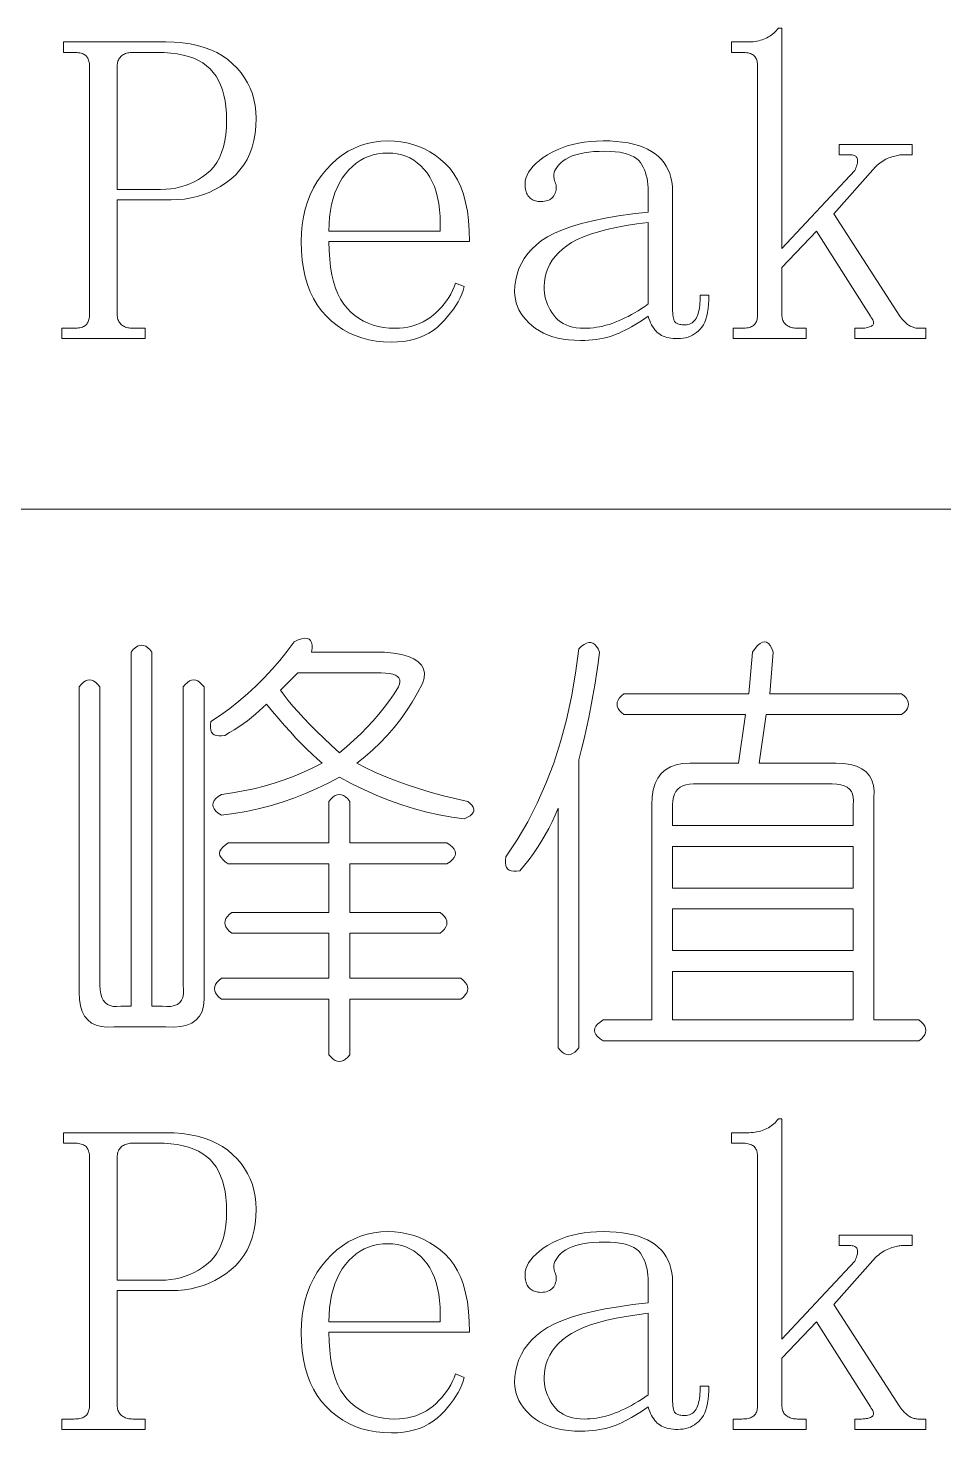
# Model space of a CAD drawing. Extents: x 1 to 297, y 1 to 210.
# Drawn here: x 88.28 to 92.81, y 35.78 to 42.72 of the extents above; entities that cross this region are included whole.
import ezdxf

# ---------------------------------------------------------------- set-up
doc = ezdxf.new("R2010")
doc.units = 0

msp = doc.modelspace()

# ---------------------------------------------------------------- linework, layer by layer
at = {"color": 7, "lineweight": 13}
msp.add_line((1.3055, 40.342), (219.3213, 40.342), dxfattribs=at)
for points in [[(92.2643, 41.802), (92.59, 41.2963), (92.5951, 41.2896), (92.6001, 41.2834), (92.605, 41.2776), (92.6099, 41.2723), (92.6146, 41.2674), (92.6193, 41.2629), (92.6239, 41.2588), (92.6284, 41.2551), (92.6328, 41.2519), (92.6371, 41.2491), (92.6415, 41.2467), (92.6459, 41.2445), (92.6504, 41.2426), (92.655, 41.2409), (92.6596, 41.2395), (92.6644, 41.2383), (92.6692, 41.2374), (92.6742, 41.2368), (92.6792, 41.2364), (92.6843, 41.2363), (92.7186, 41.2363), (92.7186, 41.1849), (92.3671, 41.1849), (92.3671, 41.2363), (92.3929, 41.2363), (92.4012, 41.2364), (92.409, 41.2368), (92.4163, 41.2374), (92.423, 41.2383), (92.4293, 41.2395), (92.435, 41.2409), (92.4403, 41.2426), (92.445, 41.2445), (92.4492, 41.2467), (92.4529, 41.2491), (92.4559, 41.2519), (92.458, 41.2551), (92.4593, 41.2588), (92.4597, 41.2629), (92.4593, 41.2674), (92.458, 41.2723), (92.4559, 41.2776), (92.4529, 41.2834), (92.449, 41.2896), (92.4443, 41.2963), (92.1786, 41.7163), (92.0071, 41.5363), (92.0071, 41.3049), (92.0074, 41.2982), (92.008, 41.2918), (92.0091, 41.2858), (92.0106, 41.2802), (92.0125, 41.2749), (92.0149, 41.2699), (92.0176, 41.2653), (92.0209, 41.261), (92.0245, 41.257), (92.0286, 41.2534), (92.033, 41.2502), (92.0377, 41.2473), (92.0426, 41.2447), (92.0478, 41.2425), (92.0532, 41.2406), (92.0589, 41.239), (92.0649, 41.2378), (92.0711, 41.237), (92.0776, 41.2365), (92.0843, 41.2363), (92.1271, 41.2363), (92.1271, 41.1849), (91.7671, 41.1849), (91.7671, 41.2363), (91.81, 41.2363), (91.8183, 41.2365), (91.8261, 41.237), (91.8334, 41.2378), (91.8402, 41.239), (91.8464, 41.2406), (91.8522, 41.2425), (91.8574, 41.2447), (91.8621, 41.2473), (91.8663, 41.2502), (91.87, 41.2534), (91.8733, 41.257), (91.8762, 41.261), (91.8787, 41.2653), (91.881, 41.2699), (91.8829, 41.2749), (91.8844, 41.2802), (91.8856, 41.2858), (91.8865, 41.2918), (91.887, 41.2982), (91.8871, 41.3049), (91.8871, 42.5306), (91.887, 42.5373), (91.8865, 42.5436), (91.8856, 42.5496), (91.8844, 42.5553), (91.8829, 42.5606), (91.881, 42.5655), (91.8787, 42.5702), (91.8762, 42.5745), (91.8733, 42.5784), (91.87, 42.582), (91.8663, 42.5853), (91.8621, 42.5882), (91.8574, 42.5907), (91.8522, 42.593), (91.8464, 42.5949), (91.8402, 42.5964), (91.8334, 42.5976), (91.8261, 42.5985), (91.8183, 42.599), (91.81, 42.5991), (91.7586, 42.5991), (91.7586, 42.6506), (91.8357, 42.6506), (91.8459, 42.6507), (91.8558, 42.6513), (91.8654, 42.6521), (91.8748, 42.6533), (91.8839, 42.6549), (91.8928, 42.6567), (91.9014, 42.659), (91.9098, 42.6615), (91.9179, 42.6645), (91.9257, 42.6677), (91.9333, 42.6713), (91.9406, 42.6753), (91.9477, 42.6795), (91.9545, 42.6842), (91.9611, 42.6891), (91.9674, 42.6945), (91.9734, 42.7001), (91.9792, 42.7061), (91.9847, 42.7125), (91.99, 42.7191), (92.0071, 42.7191), (92.0071, 41.6306), (92.3671, 42.0163), (92.3704, 42.023), (92.3731, 42.0295), (92.3755, 42.0357), (92.3774, 42.0417), (92.3789, 42.0474), (92.38, 42.0528), (92.3806, 42.058), (92.3809, 42.0629), (92.3806, 42.0676), (92.38, 42.072), (92.3788, 42.0761), (92.3771, 42.0797), (92.3747, 42.0829), (92.3718, 42.0857), (92.3682, 42.0881), (92.3641, 42.09), (92.3593, 42.0915), (92.3539, 42.0926), (92.348, 42.0932), (92.3414, 42.0934), (92.29, 42.0934), (92.29, 42.1449), (92.65, 42.1449), (92.65, 42.0934), (92.6071, 42.0934), (92.6019, 42.0933), (92.5963, 42.0929), (92.5906, 42.0923), (92.5845, 42.0914), (92.5782, 42.0902), (92.5717, 42.0888), (92.5648, 42.0871), (92.5578, 42.0852), (92.5504, 42.083), (92.5429, 42.0806), (92.5352, 42.0778), (92.5276, 42.0746), (92.5201, 42.0709), (92.5127, 42.0669), (92.5054, 42.0624), (92.4981, 42.0574), (92.491, 42.0521), (92.4839, 42.0463), (92.4769, 42.0401), (92.47, 42.0334)], [(88.7243, 41.8706), (88.7243, 41.3049), (88.7245, 41.2982), (88.7251, 41.2918), (88.7262, 41.2858), (88.7277, 41.2802), (88.7296, 41.2749), (88.732, 41.2699), (88.7348, 41.2653), (88.738, 41.261), (88.7416, 41.257), (88.7457, 41.2534), (88.7501, 41.2502), (88.7548, 41.2473), (88.7597, 41.2447), (88.7649, 41.2425), (88.7704, 41.2406), (88.7761, 41.239), (88.782, 41.2378), (88.7882, 41.237), (88.7947, 41.2365), (88.8014, 41.2363), (88.8614, 41.2363), (88.8614, 41.1849), (88.45, 41.1849), (88.45, 41.2363), (88.51, 41.2363), (88.5183, 41.2365), (88.5261, 41.237), (88.5334, 41.2378), (88.5402, 41.239), (88.5464, 41.2406), (88.5522, 41.2425), (88.5574, 41.2447), (88.5621, 41.2473), (88.5663, 41.2502), (88.57, 41.2534), (88.5732, 41.257), (88.5762, 41.261), (88.5787, 41.2653), (88.581, 41.2699), (88.5829, 41.2749), (88.5844, 41.2802), (88.5856, 41.2858), (88.5865, 41.2918), (88.587, 41.2982), (88.5871, 41.3049), (88.5871, 42.5306), (88.587, 42.5373), (88.5865, 42.5436), (88.5856, 42.5496), (88.5844, 42.5553), (88.5829, 42.5606), (88.581, 42.5655), (88.5787, 42.5702), (88.5762, 42.5745), (88.5732, 42.5784), (88.57, 42.582), (88.5663, 42.5853), (88.5621, 42.5882), (88.5574, 42.5907), (88.5522, 42.593), (88.5464, 42.5949), (88.5402, 42.5964), (88.5334, 42.5976), (88.5261, 42.5985), (88.5183, 42.599), (88.51, 42.5991), (88.4586, 42.5991), (88.4586, 42.6506), (88.9643, 42.6506), (89.0061, 42.6495), (89.0461, 42.6463), (89.084, 42.6409), (89.1199, 42.6334), (89.1539, 42.6238), (89.1859, 42.612), (89.216, 42.5981), (89.244, 42.582), (89.2701, 42.5638), (89.2943, 42.5434), (89.3163, 42.5214), (89.3359, 42.4983), (89.3533, 42.4741), (89.3683, 42.4488), (89.3811, 42.4224), (89.3915, 42.3948), (89.3996, 42.3661), (89.4054, 42.3363), (89.4088, 42.3054), (89.41, 42.2734), (89.4088, 42.2349), (89.405, 42.1983), (89.3988, 42.1636), (89.3901, 42.1308), (89.3789, 42.0999), (89.3652, 42.0708), (89.3491, 42.0436), (89.3305, 42.0183), (89.3093, 41.9949), (89.2857, 41.9734), (89.2604, 41.9539), (89.2341, 41.9364), (89.2069, 41.921), (89.1787, 41.9076), (89.1496, 41.8963), (89.1196, 41.887), (89.0886, 41.8798), (89.0567, 41.8747), (89.0238, 41.8716), (88.99, 41.8706)], [(88.9386, 41.922), (88.964, 41.9228), (88.9888, 41.9251), (89.013, 41.9289), (89.0366, 41.9343), (89.0596, 41.9413), (89.0821, 41.9498), (89.1039, 41.9598), (89.1251, 41.9714), (89.1457, 41.9845), (89.1657, 41.9991), (89.1844, 42.0157), (89.2012, 42.0345), (89.216, 42.0555), (89.2288, 42.0787), (89.2396, 42.1041), (89.2485, 42.1318), (89.2554, 42.1617), (89.2603, 42.1939), (89.2633, 42.2283), (89.2643, 42.2649), (89.2635, 42.2982), (89.261, 42.3298), (89.257, 42.3596), (89.2513, 42.3876), (89.2439, 42.4138), (89.235, 42.4382), (89.2244, 42.4608), (89.2122, 42.4815), (89.1983, 42.5005), (89.1829, 42.5177), (89.1656, 42.5332), (89.1463, 42.547), (89.1251, 42.5592), (89.1019, 42.5698), (89.0768, 42.5788), (89.0497, 42.5861), (89.0206, 42.5918), (88.9895, 42.5959), (88.9564, 42.5983), (88.9214, 42.5991), (88.8014, 42.5991), (88.7947, 42.599), (88.7882, 42.5985), (88.782, 42.5976), (88.7761, 42.5964), (88.7704, 42.5949), (88.7649, 42.593), (88.7597, 42.5907), (88.7548, 42.5882), (88.7501, 42.5853), (88.7457, 42.582), (88.7416, 42.5784), (88.738, 42.5745), (88.7348, 42.5702), (88.732, 42.5655), (88.7296, 42.5606), (88.7277, 42.5553), (88.7262, 42.5496), (88.7251, 42.5436), (88.7245, 42.5373), (88.7243, 42.5306), (88.7243, 41.922)], [(89.77, 41.6649), (89.7709, 41.6199), (89.7736, 41.5776), (89.7781, 41.538), (89.7844, 41.501), (89.7925, 41.4666), (89.8024, 41.435), (89.8141, 41.406), (89.8276, 41.3796), (89.8429, 41.3559), (89.86, 41.3349), (89.8786, 41.3161), (89.8982, 41.2994), (89.919, 41.2846), (89.9409, 41.2718), (89.9639, 41.2609), (89.9881, 41.2521), (90.0133, 41.2452), (90.0396, 41.2402), (90.0671, 41.2373), (90.0957, 41.2363), (90.1177, 41.2369), (90.1389, 41.2389), (90.1595, 41.2421), (90.1794, 41.2466), (90.1986, 41.2524), (90.2171, 41.2594), (90.2349, 41.2678), (90.2521, 41.2774), (90.2685, 41.2884), (90.2843, 41.3006), (90.2993, 41.3137), (90.3134, 41.3275), (90.3267, 41.3418), (90.3391, 41.3568), (90.3507, 41.3724), (90.3614, 41.3885), (90.3713, 41.4053), (90.3803, 41.4226), (90.3884, 41.4406), (90.3957, 41.4591), (90.4386, 41.442), (90.4328, 41.4232), (90.4257, 41.4045), (90.4174, 41.3858), (90.4077, 41.3673), (90.3968, 41.3488), (90.3846, 41.3304), (90.3711, 41.3121), (90.3563, 41.2939), (90.3402, 41.2758), (90.3229, 41.2577), (90.3042, 41.2406), (90.2843, 41.2253), (90.2631, 41.2118), (90.2406, 41.2001), (90.2168, 41.1902), (90.1917, 41.1821), (90.1654, 41.1758), (90.1377, 41.1713), (90.1088, 41.1686), (90.0786, 41.1677), (90.0399, 41.169), (90.0026, 41.1729), (89.9668, 41.1793), (89.9325, 41.1883), (89.8996, 41.1999), (89.8682, 41.214), (89.8383, 41.2307), (89.8098, 41.25), (89.7827, 41.2719), (89.7571, 41.2963), (89.7335, 41.3231), (89.7124, 41.3522), (89.6938, 41.3835), (89.6776, 41.417), (89.6639, 41.4527), (89.6527, 41.4907), (89.644, 41.5309), (89.6378, 41.5733), (89.6341, 41.618), (89.6329, 41.6649), (89.6341, 41.707), (89.6378, 41.7477), (89.644, 41.7869), (89.6527, 41.8246), (89.6639, 41.8609), (89.6776, 41.8958), (89.6938, 41.9292), (89.7124, 41.9611), (89.7335, 41.9916), (89.7571, 42.0206), (89.7826, 42.0474), (89.8091, 42.0715), (89.8367, 42.0927), (89.8655, 42.1111), (89.8954, 42.1266), (89.9263, 42.1394), (89.9584, 42.1493), (89.9917, 42.1563), (90.026, 42.1606), (90.0614, 42.162), (90.0936, 42.1609), (90.1249, 42.1575), (90.1553, 42.152), (90.1849, 42.1442), (90.2136, 42.1341), (90.2414, 42.1219), (90.2684, 42.1074), (90.2946, 42.0907), (90.3199, 42.0717), (90.3443, 42.0506), (90.3671, 42.0267), (90.3875, 41.9995), (90.4055, 41.9691), (90.4211, 41.9354), (90.4343, 41.8984), (90.4451, 41.8582), (90.4535, 41.8148), (90.4595, 41.7681), (90.4631, 41.7181), (90.4643, 41.6649)], [(91.0129, 41.1763), (90.9827, 41.177), (90.9539, 41.1792), (90.9265, 41.1828), (90.9004, 41.1879), (90.8757, 41.1945), (90.8524, 41.2025), (90.8305, 41.212), (90.8099, 41.2229), (90.7907, 41.2353), (90.7729, 41.2491), (90.7566, 41.2639), (90.742, 41.2791), (90.7291, 41.2948), (90.718, 41.3109), (90.7086, 41.3274), (90.7009, 41.3443), (90.6949, 41.3616), (90.6906, 41.3794), (90.688, 41.3976), (90.6871, 41.4163), (90.6885, 41.4466), (90.6925, 41.4758), (90.6991, 41.5038), (90.7084, 41.5308), (90.7204, 41.5566), (90.735, 41.5814), (90.7522, 41.605), (90.7722, 41.6275), (90.7948, 41.6489), (90.82, 41.6691), (90.8492, 41.6883), (90.8836, 41.7063), (90.9232, 41.7233), (90.9681, 41.7391), (91.0182, 41.7538), (91.0735, 41.7674), (91.1341, 41.7798), (91.1999, 41.7912), (91.2709, 41.8014), (91.3471, 41.8106), (91.3471, 41.9134), (91.3468, 41.9303), (91.3456, 41.9465), (91.3437, 41.9622), (91.341, 41.9772), (91.3375, 41.9916), (91.3333, 42.0055), (91.3282, 42.0187), (91.3225, 42.0314), (91.3159, 42.0434), (91.3086, 42.0549), (91.2999, 42.0654), (91.2892, 42.0749), (91.2766, 42.0833), (91.2619, 42.0905), (91.2454, 42.0966), (91.2268, 42.1017), (91.2063, 42.1056), (91.1838, 42.1083), (91.1593, 42.11), (91.1329, 42.1106), (91.1046, 42.1101), (91.078, 42.1087), (91.0531, 42.1063), (91.03, 42.103), (91.0086, 42.0988), (90.9889, 42.0936), (90.9709, 42.0875), (90.9546, 42.0804), (90.94, 42.0724), (90.9271, 42.0634), (90.9159, 42.054), (90.9062, 42.0444), (90.8981, 42.0348), (90.8915, 42.025), (90.8864, 42.0152), (90.8829, 42.0053), (90.8809, 41.9953), (90.8805, 41.9853), (90.8816, 41.9751), (90.8843, 41.9649), (90.8874, 41.958), (90.8898, 41.9511), (90.8915, 41.9443), (90.8925, 41.9374), (90.8929, 41.9306), (90.8925, 41.9237), (90.8915, 41.9169), (90.8898, 41.91), (90.8874, 41.9031), (90.8843, 41.8963), (90.8805, 41.8898), (90.8761, 41.8839), (90.8709, 41.8788), (90.8651, 41.8743), (90.8586, 41.8706), (90.8514, 41.8675), (90.8435, 41.8651), (90.8349, 41.8634), (90.8257, 41.8623), (90.8157, 41.862), (90.809, 41.8622), (90.8025, 41.8629), (90.7963, 41.8639), (90.7903, 41.8654), (90.7846, 41.8674), (90.7792, 41.8697), (90.774, 41.8725), (90.7691, 41.8757), (90.7644, 41.8794), (90.76, 41.8834), (90.7559, 41.8879), (90.7523, 41.8929), (90.7491, 41.8982), (90.7463, 41.904), (90.7439, 41.9102), (90.742, 41.9169), (90.7405, 41.9239), (90.7394, 41.9314), (90.7388, 41.9394), (90.7386, 41.9477), (90.7397, 41.9631), (90.743, 41.9782), (90.7486, 41.9932), (90.7564, 42.0081), (90.7664, 42.0227), (90.7787, 42.0372), (90.7932, 42.0515), (90.8099, 42.0657), (90.8288, 42.0796), (90.85, 42.0934), (90.8728, 42.1065), (90.8966, 42.1181), (90.9215, 42.1284), (90.9474, 42.1373), (90.9743, 42.1449), (91.0022, 42.151), (91.0312, 42.1558), (91.0612, 42.1593), (91.0922, 42.1613), (91.1243, 42.162), (91.1577, 42.1614), (91.1894, 42.1594), (91.2194, 42.1562), (91.2477, 42.1517), (91.2743, 42.1459), (91.2991, 42.1389), (91.3223, 42.1305), (91.3437, 42.1209), (91.3634, 42.1099), (91.3814, 42.0977), (91.3977, 42.0843), (91.4123, 42.0698), (91.4251, 42.0541), (91.4363, 42.0374), (91.4457, 42.0195), (91.4534, 42.0005), (91.4594, 41.9804), (91.4637, 41.9592), (91.4663, 41.9369), (91.4671, 41.9134), (91.4671, 41.3477), (91.4673, 41.3346), (91.4677, 41.3225), (91.4683, 41.3116), (91.4692, 41.3018), (91.4704, 41.2931), (91.4718, 41.2855), (91.4734, 41.279), (91.4754, 41.2737), (91.4776, 41.2694), (91.48, 41.2663), (91.4828, 41.2638), (91.486, 41.2617), (91.4896, 41.2597), (91.4937, 41.2581), (91.4982, 41.2566), (91.5031, 41.2555), (91.5085, 41.2546), (91.5143, 41.2539), (91.5205, 41.2536), (91.5271, 41.2534), (91.5355, 41.2538), (91.5433, 41.255), (91.5505, 41.2569), (91.5573, 41.2596), (91.5636, 41.2631), (91.5693, 41.2673), (91.5745, 41.2723), (91.5793, 41.2781), (91.5835, 41.2847), (91.5871, 41.292), (91.5904, 41.3), (91.5933, 41.3086), (91.5959, 41.3178), (91.5981, 41.3277), (91.6, 41.3381), (91.6015, 41.3491), (91.6027, 41.3607), (91.6036, 41.3729), (91.6041, 41.3857), (91.6043, 41.3991), (91.6471, 41.3991), (91.6467, 41.3759), (91.6454, 41.3541), (91.6433, 41.3337), (91.6403, 41.3148), (91.6364, 41.2974), (91.6317, 41.2814), (91.6261, 41.2668), (91.6197, 41.2538), (91.6124, 41.2422), (91.6043, 41.232), (91.5955, 41.223), (91.5861, 41.215), (91.5763, 41.208), (91.5659, 41.2018), (91.555, 41.1966), (91.5436, 41.1924), (91.5317, 41.1891), (91.5193, 41.1867), (91.5063, 41.1853), (91.4929, 41.1849), (91.4811, 41.1851), (91.4699, 41.1859), (91.4592, 41.1872), (91.449, 41.189), (91.4393, 41.1913), (91.4301, 41.1941), (91.4215, 41.1975), (91.4133, 41.2013), (91.4057, 41.2057), (91.3986, 41.2106), (91.3919, 41.2161), (91.3855, 41.2222), (91.3795, 41.2291), (91.3739, 41.2366), (91.3686, 41.2449), (91.3636, 41.2538), (91.359, 41.2634), (91.3547, 41.2737), (91.3507, 41.2846), (91.3471, 41.2963), (91.3301, 41.2846), (91.3134, 41.2735), (91.2969, 41.263), (91.2806, 41.2531), (91.2646, 41.2438), (91.2489, 41.2351), (91.2334, 41.227), (91.2182, 41.2195), (91.2033, 41.2126), (91.1886, 41.2063), (91.1737, 41.2006), (91.1582, 41.1955), (91.1422, 41.191), (91.1255, 41.1871), (91.1082, 41.1838), (91.0903, 41.1811), (91.0719, 41.179), (91.0528, 41.1775), (91.0331, 41.1766)], [(90.3186, 41.7163), (90.3195, 41.7531), (90.3187, 41.7881), (90.3164, 41.8213), (90.3124, 41.8527), (90.3068, 41.8824), (90.2995, 41.9102), (90.2907, 41.9362), (90.2802, 41.9604), (90.268, 41.9828), (90.2543, 42.0034), (90.2392, 42.0222), (90.2233, 42.0389), (90.2063, 42.0537), (90.1885, 42.0665), (90.1696, 42.0774), (90.1499, 42.0862), (90.1292, 42.0931), (90.1075, 42.0981), (90.085, 42.101), (90.0614, 42.102), (90.0362, 42.101), (90.0119, 42.0979), (89.9885, 42.0927), (89.9661, 42.0855), (89.9446, 42.0763), (89.9241, 42.065), (89.9045, 42.0516), (89.8859, 42.0362), (89.8682, 42.0187), (89.8514, 41.9991), (89.836, 41.9778), (89.8221, 41.9549), (89.8099, 41.9305), (89.7993, 41.9045), (89.7904, 41.877), (89.783, 41.8479), (89.7773, 41.8173), (89.7733, 41.7852), (89.7708, 41.7515), (89.77, 41.7163)], [(90.8329, 41.442), (90.8333, 41.4267), (90.8347, 41.4117), (90.8371, 41.3969), (90.8404, 41.3823), (90.8446, 41.3681), (90.8498, 41.3541), (90.8559, 41.3403), (90.863, 41.3268), (90.871, 41.3136), (90.88, 41.3006), (90.89, 41.2884), (90.9011, 41.2774), (90.9133, 41.2678), (90.9266, 41.2594), (90.9411, 41.2524), (90.9566, 41.2466), (90.9733, 41.2421), (90.9911, 41.2389), (91.01, 41.2369), (91.03, 41.2363), (91.0454, 41.2366), (91.0609, 41.2375), (91.0763, 41.239), (91.0917, 41.2411), (91.1071, 41.2438), (91.1226, 41.2471), (91.138, 41.251), (91.1534, 41.2555), (91.1689, 41.2606), (91.1843, 41.2663), (91.1998, 41.2726), (91.2155, 41.2795), (91.2313, 41.287), (91.2474, 41.2951), (91.2636, 41.3038), (91.2799, 41.3131), (91.2965, 41.323), (91.3132, 41.3335), (91.3301, 41.3446), (91.3471, 41.3563), (91.3471, 41.7591), (91.2906, 41.7518), (91.2378, 41.7435), (91.1885, 41.7343), (91.1428, 41.7242), (91.1007, 41.7131), (91.0622, 41.701), (91.0273, 41.688), (90.9961, 41.6741), (90.9684, 41.6592), (90.9443, 41.6434), (90.9231, 41.6268), (90.9042, 41.6093), (90.8875, 41.5911), (90.873, 41.5721), (90.8607, 41.5524), (90.8507, 41.5318), (90.8429, 41.5105), (90.8373, 41.4885), (90.834, 41.4656)], [(89.1871, 39.2934), (89.2345, 39.3251), (89.2804, 39.3586), (89.325, 39.3937), (89.3682, 39.4306), (89.41, 39.4691), (89.4505, 39.5094), (89.4895, 39.5514), (89.5273, 39.5951), (89.5636, 39.6406), (89.5986, 39.6877), (89.6179, 39.6965), (89.6349, 39.7021), (89.6495, 39.7047), (89.6617, 39.7042), (89.6714, 39.7006), (89.6788, 39.6939), (89.6838, 39.6841), (89.6863, 39.6713), (89.6865, 39.6553), (89.6843, 39.6363), (90.0443, 39.6363), (90.0894, 39.6317), (90.1286, 39.6246), (90.1621, 39.6152), (90.1897, 39.6034), (90.2114, 39.5891), (90.2274, 39.5725), (90.2375, 39.5535), (90.2418, 39.5321), (90.2402, 39.5082), (90.2328, 39.482), (90.208, 39.4349), (90.1814, 39.3894), (90.1531, 39.3457), (90.1231, 39.3037), (90.0914, 39.2634), (90.058, 39.2249), (90.0229, 39.188), (89.986, 39.1529), (89.9474, 39.1194), (89.9071, 39.0877), (89.9527, 39.0642), (90.0004, 39.0418), (90.0501, 39.0203), (90.1019, 38.9999), (90.1557, 38.9806), (90.2116, 38.9622), (90.2695, 38.9449), (90.3295, 38.9286), (90.3916, 38.9134), (90.4557, 38.8991), (90.4679, 38.889), (90.477, 38.8793), (90.483, 38.8698), (90.4859, 38.8607), (90.4857, 38.852), (90.4825, 38.8436), (90.4761, 38.8355), (90.4667, 38.8278), (90.4542, 38.8205), (90.4386, 38.8134), (90.3769, 38.8217), (90.3151, 38.8326), (90.2534, 38.8463), (90.1917, 38.8628), (90.13, 38.882), (90.0683, 38.9039), (90.0066, 38.9286), (89.9449, 38.9561), (89.8831, 38.9862), (89.8214, 39.0191), (89.7662, 38.9895), (89.7103, 38.9622), (89.6538, 38.9374), (89.5965, 38.9149), (89.5386, 38.8949), (89.4799, 38.8772), (89.4206, 38.8619), (89.3606, 38.8491), (89.2999, 38.8386), (89.2386, 38.8306), (89.2231, 38.8409), (89.2111, 38.8511), (89.2026, 38.8614), (89.1974, 38.8717), (89.1957, 38.882), (89.1974, 38.8923), (89.2026, 38.9026), (89.2111, 38.9129), (89.2231, 38.9231), (89.2386, 38.9334), (89.2929, 38.9411), (89.3462, 38.9506), (89.3985, 38.9617), (89.4498, 38.9746), (89.5, 38.9891), (89.5492, 39.0054), (89.5974, 39.0234), (89.6445, 39.0431), (89.6906, 39.0646), (89.7357, 39.0877), (89.7114, 39.1091), (89.6863, 39.1323), (89.6606, 39.1571), (89.6342, 39.1837), (89.6071, 39.212), (89.5794, 39.242), (89.5509, 39.2737), (89.5218, 39.3071), (89.4919, 39.3423), (89.4614, 39.3791), (89.4439, 39.3622), (89.4258, 39.3455), (89.4069, 39.3293), (89.3874, 39.3133), (89.3671, 39.2977), (89.3462, 39.2825), (89.3246, 39.2675), (89.3023, 39.253), (89.2794, 39.2387), (89.2557, 39.2249), (89.2396, 39.2225), (89.2255, 39.2221), (89.2135, 39.2238), (89.2036, 39.2276), (89.1957, 39.2334), (89.1899, 39.2413), (89.1861, 39.2513), (89.1844, 39.2633), (89.1847, 39.2773)], [(88.5357, 39.4649), (88.546, 39.4772), (88.5563, 39.4868), (88.5666, 39.4937), (88.5769, 39.4978), (88.5871, 39.4991), (88.5974, 39.4978), (88.6077, 39.4937), (88.618, 39.4868), (88.6283, 39.4772), (88.6386, 39.4649), (88.6386, 37.9906), (88.6396, 37.9679), (88.6427, 37.9481), (88.6478, 37.9309), (88.655, 37.9165), (88.6643, 37.9049), (88.6756, 37.8959), (88.689, 37.8898), (88.7044, 37.8863), (88.7219, 37.8857), (88.7414, 37.8877), (88.7929, 37.8877), (88.7929, 39.6363), (88.8031, 39.6486), (88.8134, 39.6582), (88.8237, 39.6651), (88.834, 39.6692), (88.8443, 39.6706), (88.8546, 39.6692), (88.8649, 39.6651), (88.8751, 39.6582), (88.8854, 39.6486), (88.8957, 39.6363), (88.8957, 37.8877), (88.9471, 37.8877), (88.9698, 37.8857), (88.9897, 37.8863), (89.0068, 37.8898), (89.0212, 37.8959), (89.0329, 37.9049), (89.0418, 37.9165), (89.0479, 37.9309), (89.0514, 37.9481), (89.0521, 37.9679), (89.05, 37.9906), (89.05, 39.4649), (89.0603, 39.4772), (89.0706, 39.4868), (89.0809, 39.4937), (89.0911, 39.4978), (89.1014, 39.4991), (89.1117, 39.4978), (89.122, 39.4937), (89.1323, 39.4868), (89.1426, 39.4772), (89.1529, 39.4649), (89.1529, 37.9563), (89.1541, 37.9206), (89.1508, 37.8891), (89.1431, 37.8617), (89.1309, 37.8383), (89.1143, 37.8191), (89.0932, 37.8041), (89.0676, 37.7931), (89.0377, 37.7862), (89.0032, 37.7835), (88.9643, 37.7849), (88.7071, 37.7849), (88.6746, 37.7835), (88.6454, 37.7862), (88.6197, 37.7931), (88.5974, 37.8041), (88.5786, 37.8191), (88.5631, 37.8383), (88.5511, 37.8617), (88.5426, 37.8891), (88.5374, 37.9206), (88.5357, 37.9563)], [(91.1071, 39.6363), (91.0999, 39.5816), (91.0921, 39.5273), (91.0835, 39.4733), (91.0742, 39.4196), (91.0643, 39.3663), (91.0536, 39.3133), (91.0423, 39.2607), (91.0303, 39.2084), (91.0177, 39.1565), (91.0043, 39.1049), (91.0043, 37.682), (90.994, 37.6697), (90.9837, 37.6601), (90.9734, 37.6532), (90.9631, 37.6491), (90.9529, 37.6477), (90.9426, 37.6491), (90.9323, 37.6532), (90.922, 37.6601), (90.9117, 37.6697), (90.9014, 37.682), (90.9014, 38.8649), (90.8872, 38.8309), (90.8719, 38.7977), (90.8557, 38.7651), (90.8383, 38.7332), (90.82, 38.702), (90.8006, 38.6715), (90.7802, 38.6417), (90.7588, 38.6125), (90.7363, 38.5841), (90.7129, 38.5563), (90.6967, 38.5539), (90.6827, 38.5535), (90.6707, 38.5553), (90.6607, 38.559), (90.6529, 38.5649), (90.647, 38.5727), (90.6432, 38.5827), (90.6415, 38.5947), (90.6419, 38.6087), (90.6443, 38.6249), (90.7003, 38.7092), (90.7519, 38.7977), (90.7991, 38.8902), (90.8418, 38.9869), (90.88, 39.0877), (90.9138, 39.1926), (90.9431, 39.3017), (90.9679, 39.4148), (90.9883, 39.5321), (91.0043, 39.6534), (91.0177, 39.6656), (91.0303, 39.6747), (91.0423, 39.6807), (91.0536, 39.6836), (91.0643, 39.6834), (91.0742, 39.6802), (91.0835, 39.6738), (91.0921, 39.6644), (91.0999, 39.6519)], [(91.9643, 39.6363), (91.9471, 39.4306), (92.5986, 39.4306), (92.6109, 39.4203), (92.6205, 39.41), (92.6274, 39.3997), (92.6315, 39.3894), (92.6329, 39.3791), (92.6315, 39.3689), (92.6274, 39.3586), (92.6205, 39.3483), (92.6109, 39.338), (92.5986, 39.3277), (91.93, 39.3277), (91.8957, 39.0877), (92.2729, 39.0877), (92.3118, 39.086), (92.3462, 39.0809), (92.3762, 39.0723), (92.4018, 39.0603), (92.4229, 39.0449), (92.4395, 39.026), (92.4517, 39.0037), (92.4594, 38.978), (92.4626, 38.9489), (92.4614, 38.9163), (92.4614, 37.8191), (92.6843, 37.8191), (92.6966, 37.8089), (92.7062, 37.7986), (92.7131, 37.7883), (92.7172, 37.778), (92.7186, 37.7677), (92.7172, 37.7574), (92.7131, 37.7471), (92.7062, 37.7369), (92.6966, 37.7266), (92.6843, 37.7163), (91.1243, 37.7163), (91.1089, 37.7266), (91.0969, 37.7369), (91.0883, 37.7471), (91.0831, 37.7574), (91.0814, 37.7677), (91.0831, 37.778), (91.0883, 37.7883), (91.0969, 37.7986), (91.1089, 37.8089), (91.1243, 37.8191), (91.3643, 37.8191), (91.3643, 38.882), (91.3662, 38.9211), (91.3718, 38.9561), (91.3813, 38.9869), (91.3945, 39.0137), (91.4114, 39.0363), (91.4322, 39.0548), (91.4567, 39.0692), (91.485, 39.0795), (91.517, 39.0857), (91.5529, 39.0877), (91.7929, 39.0877), (91.8271, 39.3277), (91.2271, 39.3277), (91.2148, 39.338), (91.2052, 39.3483), (91.1983, 39.3586), (91.1942, 39.3689), (91.1929, 39.3791), (91.1942, 39.3894), (91.1983, 39.3997), (91.2052, 39.41), (91.2148, 39.4203), (91.2271, 39.4306), (91.8443, 39.4306), (91.8614, 39.6363), (91.8748, 39.6548), (91.8875, 39.6692), (91.8995, 39.6795), (91.9108, 39.6857), (91.9214, 39.6877), (91.9314, 39.6857), (91.9406, 39.6795), (91.9492, 39.6692), (91.9571, 39.6548)], [(90.0271, 39.5334), (89.6157, 39.5334), (89.53, 39.4477), (89.5483, 39.423), (89.5691, 39.397), (89.5922, 39.3695), (89.6178, 39.3407), (89.6457, 39.3106), (89.6761, 39.279), (89.7088, 39.2461), (89.7439, 39.2118), (89.7815, 39.1762), (89.8214, 39.1391), (89.8583, 39.1702), (89.8934, 39.2015), (89.9268, 39.2333), (89.9586, 39.2653), (89.9886, 39.2977), (90.0169, 39.3305), (90.0434, 39.3635), (90.0683, 39.397), (90.0914, 39.4307), (90.1129, 39.4649), (90.1182, 39.4779), (90.1204, 39.4895), (90.1195, 39.4998), (90.1156, 39.5087), (90.1086, 39.5163), (90.0984, 39.5225), (90.0853, 39.5273), (90.069, 39.5307), (90.0496, 39.5327)], [(89.8729, 38.8991), (89.8729, 38.6934), (90.3529, 38.6934), (90.3683, 38.6831), (90.3803, 38.6729), (90.3889, 38.6626), (90.394, 38.6523), (90.3957, 38.642), (90.394, 38.6317), (90.3889, 38.6214), (90.3803, 38.6111), (90.3683, 38.6009), (90.3529, 38.5906), (89.8729, 38.5906), (89.8729, 38.3506), (90.3186, 38.3506), (90.3309, 38.3403), (90.3405, 38.33), (90.3474, 38.3197), (90.3515, 38.3094), (90.3529, 38.2991), (90.3515, 38.2889), (90.3474, 38.2786), (90.3405, 38.2683), (90.3309, 38.258), (90.3186, 38.2477), (89.8729, 38.2477), (89.8729, 38.0249), (90.4214, 38.0249), (90.4338, 38.0146), (90.4434, 38.0043), (90.4502, 37.994), (90.4543, 37.9837), (90.4557, 37.9734), (90.4543, 37.9631), (90.4502, 37.9529), (90.4434, 37.9426), (90.4338, 37.9323), (90.4214, 37.922), (89.8729, 37.922), (89.8729, 37.6477), (89.8626, 37.6354), (89.8523, 37.6258), (89.842, 37.6189), (89.8317, 37.6148), (89.8214, 37.6134), (89.8111, 37.6148), (89.8008, 37.6189), (89.7906, 37.6258), (89.7803, 37.6354), (89.77, 37.6477), (89.77, 37.922), (89.2386, 37.922), (89.2262, 37.9323), (89.2166, 37.9426), (89.2098, 37.9529), (89.2057, 37.9631), (89.2043, 37.9734), (89.2057, 37.9837), (89.2098, 37.994), (89.2166, 38.0043), (89.2262, 38.0146), (89.2386, 38.0249), (89.77, 38.0249), (89.77, 38.2477), (89.29, 38.2477), (89.2777, 38.258), (89.2681, 38.2683), (89.2612, 38.2786), (89.2571, 38.2889), (89.2557, 38.2991), (89.2571, 38.3094), (89.2612, 38.3197), (89.2681, 38.33), (89.2777, 38.3403), (89.29, 38.3506), (89.77, 38.3506), (89.77, 38.5906), (89.2729, 38.5906), (89.2574, 38.6009), (89.2454, 38.6111), (89.2369, 38.6214), (89.2317, 38.6317), (89.23, 38.642), (89.2317, 38.6523), (89.2369, 38.6626), (89.2454, 38.6729), (89.2574, 38.6831), (89.2729, 38.6934), (89.77, 38.6934), (89.77, 38.8991), (89.7803, 38.9115), (89.7906, 38.9211), (89.8008, 38.9279), (89.8111, 38.9321), (89.8214, 38.9334), (89.8317, 38.9321), (89.842, 38.9279), (89.8523, 38.9211), (89.8626, 38.9115)], [(92.2557, 38.9849), (91.57, 38.9849), (91.5505, 38.9838), (91.533, 38.9807), (91.5175, 38.9756), (91.5042, 38.9684), (91.4929, 38.9591), (91.4836, 38.9478), (91.4764, 38.9345), (91.4713, 38.919), (91.4682, 38.9015), (91.4671, 38.882), (91.4671, 38.7791), (92.3586, 38.7791), (92.3586, 38.882), (92.3606, 38.9015), (92.3599, 38.919), (92.3565, 38.9345), (92.3503, 38.9478), (92.3414, 38.9591), (92.3298, 38.9684), (92.3154, 38.9756), (92.2982, 38.9807), (92.2783, 38.9838)], [(92.3586, 38.6763), (91.4671, 38.6763), (91.4671, 38.4706), (92.3586, 38.4706)], [(92.3586, 38.3677), (91.4671, 38.3677), (91.4671, 38.162), (92.3586, 38.162)], [(92.3586, 38.0591), (91.4671, 38.0591), (91.4671, 37.8191), (92.3586, 37.8191)], [(92.2643, 36.4134), (92.59, 35.9077), (92.5951, 35.9011), (92.6001, 35.8949), (92.605, 35.8891), (92.6099, 35.8837), (92.6146, 35.8788), (92.6193, 35.8743), (92.6239, 35.8702), (92.6284, 35.8666), (92.6328, 35.8634), (92.6371, 35.8606), (92.6415, 35.8581), (92.6459, 35.8559), (92.6504, 35.854), (92.655, 35.8523), (92.6596, 35.8509), (92.6644, 35.8498), (92.6692, 35.8489), (92.6742, 35.8482), (92.6792, 35.8478), (92.6843, 35.8477), (92.7186, 35.8477), (92.7186, 35.7963), (92.3671, 35.7963), (92.3671, 35.8477), (92.3929, 35.8477), (92.4012, 35.8478), (92.409, 35.8482), (92.4163, 35.8489), (92.423, 35.8498), (92.4293, 35.8509), (92.435, 35.8523), (92.4403, 35.854), (92.445, 35.8559), (92.4492, 35.8581), (92.4529, 35.8606), (92.4559, 35.8634), (92.458, 35.8666), (92.4593, 35.8702), (92.4597, 35.8743), (92.4593, 35.8788), (92.458, 35.8837), (92.4559, 35.8891), (92.4529, 35.8949), (92.449, 35.9011), (92.4443, 35.9077), (92.1786, 36.3277), (92.0071, 36.1477), (92.0071, 35.9163), (92.0074, 35.9096), (92.008, 35.9033), (92.0091, 35.8973), (92.0106, 35.8916), (92.0125, 35.8863), (92.0149, 35.8813), (92.0176, 35.8767), (92.0209, 35.8724), (92.0245, 35.8685), (92.0286, 35.8649), (92.033, 35.8616), (92.0377, 35.8587), (92.0426, 35.8561), (92.0478, 35.8539), (92.0532, 35.852), (92.0589, 35.8505), (92.0649, 35.8493), (92.0711, 35.8484), (92.0776, 35.8479), (92.0843, 35.8477), (92.1271, 35.8477), (92.1271, 35.7963), (91.7671, 35.7963), (91.7671, 35.8477), (91.81, 35.8477), (91.8183, 35.8479), (91.8261, 35.8484), (91.8334, 35.8493), (91.8402, 35.8505), (91.8464, 35.852), (91.8522, 35.8539), (91.8574, 35.8561), (91.8621, 35.8587), (91.8663, 35.8616), (91.87, 35.8649), (91.8733, 35.8685), (91.8762, 35.8724), (91.8787, 35.8767), (91.881, 35.8813), (91.8829, 35.8863), (91.8844, 35.8916), (91.8856, 35.8973), (91.8865, 35.9033), (91.887, 35.9096), (91.8871, 35.9163), (91.8871, 37.142), (91.887, 37.1487), (91.8865, 37.155), (91.8856, 37.161), (91.8844, 37.1667), (91.8829, 37.172), (91.881, 37.177), (91.8787, 37.1816), (91.8762, 37.1859), (91.8733, 37.1898), (91.87, 37.1934), (91.8663, 37.1967), (91.8621, 37.1996), (91.8574, 37.2022), (91.8522, 37.2044), (91.8464, 37.2063), (91.8402, 37.2078), (91.8334, 37.209), (91.8261, 37.2099), (91.8183, 37.2104), (91.81, 37.2106), (91.7586, 37.2106), (91.7586, 37.262), (91.8357, 37.262), (91.8459, 37.2622), (91.8558, 37.2627), (91.8654, 37.2635), (91.8748, 37.2647), (91.8839, 37.2663), (91.8928, 37.2682), (91.9014, 37.2704), (91.9098, 37.273), (91.9179, 37.2759), (91.9257, 37.2791), (91.9333, 37.2827), (91.9406, 37.2867), (91.9477, 37.291), (91.9545, 37.2956), (91.9611, 37.3006), (91.9674, 37.3059), (91.9734, 37.3115), (91.9792, 37.3175), (91.9847, 37.3239), (91.99, 37.3306), (92.0071, 37.3306), (92.0071, 36.242), (92.3671, 36.6277), (92.3704, 36.6344), (92.3731, 36.6409), (92.3755, 36.6471), (92.3774, 36.6531), (92.3789, 36.6588), (92.38, 36.6642), (92.3806, 36.6694), (92.3809, 36.6743), (92.3806, 36.679), (92.38, 36.6834), (92.3788, 36.6875), (92.3771, 36.6911), (92.3747, 36.6944), (92.3718, 36.6971), (92.3682, 36.6995), (92.3641, 36.7014), (92.3593, 36.7029), (92.3539, 36.704), (92.348, 36.7046), (92.3414, 36.7049), (92.29, 36.7049), (92.29, 36.7563), (92.65, 36.7563), (92.65, 36.7049), (92.6071, 36.7049), (92.6019, 36.7047), (92.5963, 36.7043), (92.5906, 36.7037), (92.5845, 36.7028), (92.5782, 36.7016), (92.5717, 36.7002), (92.5648, 36.6986), (92.5578, 36.6966), (92.5504, 36.6944), (92.5429, 36.692), (92.5352, 36.6892), (92.5276, 36.686), (92.5201, 36.6824), (92.5127, 36.6783), (92.5054, 36.6738), (92.4981, 36.6689), (92.491, 36.6635), (92.4839, 36.6577), (92.4769, 36.6515), (92.47, 36.6449)], [(88.7243, 36.482), (88.7243, 35.9163), (88.7245, 35.9096), (88.7251, 35.9033), (88.7262, 35.8973), (88.7277, 35.8916), (88.7296, 35.8863), (88.732, 35.8813), (88.7348, 35.8767), (88.738, 35.8724), (88.7416, 35.8685), (88.7457, 35.8649), (88.7501, 35.8616), (88.7548, 35.8587), (88.7597, 35.8561), (88.7649, 35.8539), (88.7704, 35.852), (88.7761, 35.8505), (88.782, 35.8493), (88.7882, 35.8484), (88.7947, 35.8479), (88.8014, 35.8477), (88.8614, 35.8477), (88.8614, 35.7963), (88.45, 35.7963), (88.45, 35.8477), (88.51, 35.8477), (88.5183, 35.8479), (88.5261, 35.8484), (88.5334, 35.8493), (88.5402, 35.8505), (88.5464, 35.852), (88.5522, 35.8539), (88.5574, 35.8561), (88.5621, 35.8587), (88.5663, 35.8616), (88.57, 35.8649), (88.5732, 35.8685), (88.5762, 35.8724), (88.5787, 35.8767), (88.581, 35.8813), (88.5829, 35.8863), (88.5844, 35.8916), (88.5856, 35.8973), (88.5865, 35.9033), (88.587, 35.9096), (88.5871, 35.9163), (88.5871, 37.142), (88.587, 37.1487), (88.5865, 37.155), (88.5856, 37.161), (88.5844, 37.1667), (88.5829, 37.172), (88.581, 37.177), (88.5787, 37.1816), (88.5762, 37.1859), (88.5732, 37.1898), (88.57, 37.1934), (88.5663, 37.1967), (88.5621, 37.1996), (88.5574, 37.2022), (88.5522, 37.2044), (88.5464, 37.2063), (88.5402, 37.2078), (88.5334, 37.209), (88.5261, 37.2099), (88.5183, 37.2104), (88.51, 37.2106), (88.4586, 37.2106), (88.4586, 37.262), (88.9643, 37.262), (89.0061, 37.2609), (89.0461, 37.2577), (89.084, 37.2524), (89.1199, 37.2449), (89.1539, 37.2352), (89.1859, 37.2234), (89.216, 37.2095), (89.244, 37.1934), (89.2701, 37.1752), (89.2943, 37.1549), (89.3163, 37.1329), (89.3359, 37.1098), (89.3533, 37.0856), (89.3683, 37.0602), (89.3811, 37.0338), (89.3915, 37.0062), (89.3996, 36.9776), (89.4054, 36.9478), (89.4088, 36.9169), (89.41, 36.8849), (89.4088, 36.8464), (89.405, 36.8098), (89.3988, 36.7751), (89.3901, 36.7422), (89.3789, 36.7113), (89.3652, 36.6822), (89.3491, 36.6551), (89.3305, 36.6298), (89.3093, 36.6064), (89.2857, 36.5849), (89.2604, 36.5653), (89.2341, 36.5478), (89.2069, 36.5324), (89.1787, 36.519), (89.1496, 36.5077), (89.1196, 36.4985), (89.0886, 36.4913), (89.0567, 36.4861), (89.0238, 36.483), (88.99, 36.482)], [(88.9386, 36.5334), (88.964, 36.5342), (88.9888, 36.5365), (89.013, 36.5404), (89.0366, 36.5458), (89.0596, 36.5527), (89.0821, 36.5612), (89.1039, 36.5712), (89.1251, 36.5828), (89.1457, 36.5959), (89.1657, 36.6106), (89.1844, 36.6271), (89.2012, 36.6459), (89.216, 36.6669), (89.2288, 36.6901), (89.2396, 36.7156), (89.2485, 36.7433), (89.2554, 36.7732), (89.2603, 36.8053), (89.2633, 36.8397), (89.2643, 36.8763), (89.2635, 36.9097), (89.261, 36.9413), (89.257, 36.971), (89.2513, 36.999), (89.2439, 37.0252), (89.235, 37.0496), (89.2244, 37.0722), (89.2122, 37.093), (89.1983, 37.112), (89.1829, 37.1291), (89.1656, 37.1446), (89.1463, 37.1585), (89.1251, 37.1707), (89.1019, 37.1813), (89.0768, 37.1902), (89.0497, 37.1975), (89.0206, 37.2032), (88.9895, 37.2073), (88.9564, 37.2098), (88.9214, 37.2106), (88.8014, 37.2106), (88.7947, 37.2104), (88.7882, 37.2099), (88.782, 37.209), (88.7761, 37.2078), (88.7704, 37.2063), (88.7649, 37.2044), (88.7597, 37.2022), (88.7548, 37.1996), (88.7501, 37.1967), (88.7457, 37.1934), (88.7416, 37.1898), (88.738, 37.1859), (88.7348, 37.1816), (88.732, 37.177), (88.7296, 37.172), (88.7277, 37.1667), (88.7262, 37.161), (88.7251, 37.155), (88.7245, 37.1487), (88.7243, 37.142), (88.7243, 36.5334)], [(89.77, 36.2763), (89.7709, 36.2313), (89.7736, 36.189), (89.7781, 36.1494), (89.7844, 36.1124), (89.7925, 36.0781), (89.8024, 36.0464), (89.8141, 36.0174), (89.8276, 35.991), (89.8429, 35.9673), (89.86, 35.9463), (89.8786, 35.9276), (89.8982, 35.9108), (89.919, 35.896), (89.9409, 35.8832), (89.9639, 35.8724), (89.9881, 35.8635), (90.0133, 35.8566), (90.0396, 35.8517), (90.0671, 35.8487), (90.0957, 35.8477), (90.1177, 35.8484), (90.1389, 35.8503), (90.1595, 35.8535), (90.1794, 35.858), (90.1986, 35.8638), (90.2171, 35.8709), (90.2349, 35.8792), (90.2521, 35.8889), (90.2685, 35.8998), (90.2843, 35.912), (90.2993, 35.9252), (90.3134, 35.9389), (90.3267, 35.9533), (90.3391, 35.9682), (90.3507, 35.9838), (90.3614, 35.9999), (90.3713, 36.0167), (90.3803, 36.0341), (90.3884, 36.052), (90.3957, 36.0706), (90.4386, 36.0534), (90.4328, 36.0346), (90.4257, 36.0159), (90.4174, 35.9972), (90.4077, 35.9787), (90.3968, 35.9602), (90.3846, 35.9418), (90.3711, 35.9235), (90.3563, 35.9053), (90.3402, 35.8872), (90.3229, 35.8691), (90.3042, 35.852), (90.2843, 35.8367), (90.2631, 35.8232), (90.2406, 35.8115), (90.2168, 35.8016), (90.1917, 35.7935), (90.1654, 35.7872), (90.1377, 35.7827), (90.1088, 35.78), (90.0786, 35.7791), (90.0399, 35.7804), (90.0026, 35.7843), (89.9668, 35.7907), (89.9325, 35.7997), (89.8996, 35.8113), (89.8682, 35.8254), (89.8383, 35.8421), (89.8098, 35.8614), (89.7827, 35.8833), (89.7571, 35.9077), (89.7335, 35.9345), (89.7124, 35.9636), (89.6938, 35.9949), (89.6776, 36.0284), (89.6639, 36.0641), (89.6527, 36.1021), (89.644, 36.1423), (89.6378, 36.1847), (89.6341, 36.2294), (89.6329, 36.2763), (89.6341, 36.3184), (89.6378, 36.3591), (89.644, 36.3983), (89.6527, 36.4361), (89.6639, 36.4724), (89.6776, 36.5072), (89.6938, 36.5406), (89.7124, 36.5725), (89.7335, 36.603), (89.7571, 36.632), (89.7826, 36.6589), (89.8091, 36.6829), (89.8367, 36.7041), (89.8655, 36.7225), (89.8954, 36.7381), (89.9263, 36.7508), (89.9584, 36.7607), (89.9917, 36.7678), (90.026, 36.772), (90.0614, 36.7734), (90.0936, 36.7723), (90.1249, 36.769), (90.1553, 36.7634), (90.1849, 36.7556), (90.2136, 36.7456), (90.2414, 36.7333), (90.2684, 36.7188), (90.2946, 36.7021), (90.3199, 36.6832), (90.3443, 36.662), (90.3671, 36.6381), (90.3875, 36.6109), (90.4055, 36.5805), (90.4211, 36.5468), (90.4343, 36.5099), (90.4451, 36.4697), (90.4535, 36.4262), (90.4595, 36.3795), (90.4631, 36.3295), (90.4643, 36.2763)], [(90.3186, 36.3277), (90.3195, 36.3645), (90.3187, 36.3995), (90.3164, 36.4328), (90.3124, 36.4642), (90.3068, 36.4938), (90.2995, 36.5216), (90.2907, 36.5476), (90.2802, 36.5718), (90.268, 36.5942), (90.2543, 36.6149), (90.2392, 36.6336), (90.2233, 36.6503), (90.2063, 36.6651), (90.1885, 36.6779), (90.1696, 36.6888), (90.1499, 36.6977), (90.1292, 36.7046), (90.1075, 36.7095), (90.085, 36.7124), (90.0614, 36.7134), (90.0362, 36.7124), (90.0119, 36.7093), (89.9885, 36.7042), (89.9661, 36.697), (89.9446, 36.6877), (89.9241, 36.6764), (89.9045, 36.663), (89.8859, 36.6476), (89.8682, 36.6301), (89.8514, 36.6106), (89.836, 36.5892), (89.8221, 36.5663), (89.8099, 36.5419), (89.7993, 36.5159), (89.7904, 36.4884), (89.783, 36.4594), (89.7773, 36.4288), (89.7733, 36.3966), (89.7708, 36.3629), (89.77, 36.3277)], [(91.0129, 35.7877), (90.9827, 35.7884), (90.9539, 35.7906), (90.9265, 35.7943), (90.9004, 35.7994), (90.8757, 35.8059), (90.8524, 35.8139), (90.8305, 35.8234), (90.8099, 35.8343), (90.7907, 35.8467), (90.7729, 35.8606), (90.7566, 35.8754), (90.742, 35.8906), (90.7291, 35.9062), (90.718, 35.9223), (90.7086, 35.9388), (90.7009, 35.9557), (90.6949, 35.9731), (90.6906, 35.9909), (90.688, 36.0091), (90.6871, 36.0277), (90.6885, 36.058), (90.6925, 36.0872), (90.6991, 36.1153), (90.7084, 36.1422), (90.7204, 36.1681), (90.735, 36.1928), (90.7522, 36.2164), (90.7722, 36.2389), (90.7948, 36.2603), (90.82, 36.2806), (90.8492, 36.2997), (90.8836, 36.3178), (90.9232, 36.3347), (90.9681, 36.3505), (91.0182, 36.3652), (91.0735, 36.3788), (91.1341, 36.3913), (91.1999, 36.4026), (91.2709, 36.4129), (91.3471, 36.422), (91.3471, 36.5249), (91.3468, 36.5417), (91.3456, 36.5579), (91.3437, 36.5736), (91.341, 36.5886), (91.3375, 36.6031), (91.3333, 36.6169), (91.3282, 36.6302), (91.3225, 36.6428), (91.3159, 36.6548), (91.3086, 36.6663), (91.2999, 36.6769), (91.2892, 36.6863), (91.2766, 36.6947), (91.2619, 36.7019), (91.2454, 36.7081), (91.2268, 36.7131), (91.2063, 36.717), (91.1838, 36.7198), (91.1593, 36.7214), (91.1329, 36.722), (91.1046, 36.7215), (91.078, 36.7201), (91.0531, 36.7178), (91.03, 36.7145), (91.0086, 36.7102), (90.9889, 36.705), (90.9709, 36.6989), (90.9546, 36.6918), (90.94, 36.6838), (90.9271, 36.6749), (90.9159, 36.6654), (90.9062, 36.6558), (90.8981, 36.6462), (90.8915, 36.6365), (90.8864, 36.6266), (90.8829, 36.6167), (90.8809, 36.6068), (90.8805, 36.5967), (90.8816, 36.5865), (90.8843, 36.5763), (90.8874, 36.5694), (90.8898, 36.5626), (90.8915, 36.5557), (90.8925, 36.5489), (90.8929, 36.542), (90.8925, 36.5351), (90.8915, 36.5283), (90.8898, 36.5214), (90.8874, 36.5146), (90.8843, 36.5077), (90.8805, 36.5012), (90.8761, 36.4954), (90.8709, 36.4902), (90.8651, 36.4858), (90.8586, 36.482), (90.8514, 36.4789), (90.8435, 36.4765), (90.8349, 36.4748), (90.8257, 36.4738), (90.8157, 36.4734), (90.809, 36.4736), (90.8025, 36.4743), (90.7963, 36.4754), (90.7903, 36.4769), (90.7846, 36.4788), (90.7792, 36.4811), (90.774, 36.4839), (90.7691, 36.4871), (90.7644, 36.4908), (90.76, 36.4949), (90.7559, 36.4994), (90.7523, 36.5043), (90.7491, 36.5096), (90.7463, 36.5154), (90.7439, 36.5216), (90.742, 36.5283), (90.7405, 36.5354), (90.7394, 36.5429), (90.7388, 36.5508), (90.7386, 36.5591), (90.7397, 36.5745), (90.743, 36.5897), (90.7486, 36.6047), (90.7564, 36.6195), (90.7664, 36.6341), (90.7787, 36.6486), (90.7932, 36.6629), (90.8099, 36.6771), (90.8288, 36.6911), (90.85, 36.7049), (90.8728, 36.7179), (90.8966, 36.7295), (90.9215, 36.7398), (90.9474, 36.7487), (90.9743, 36.7563), (91.0022, 36.7625), (91.0312, 36.7673), (91.0612, 36.7707), (91.0922, 36.7727), (91.1243, 36.7734), (91.1577, 36.7728), (91.1894, 36.7709), (91.2194, 36.7676), (91.2477, 36.7631), (91.2743, 36.7574), (91.2991, 36.7503), (91.3223, 36.7419), (91.3437, 36.7323), (91.3634, 36.7214), (91.3814, 36.7091), (91.3977, 36.6957), (91.4123, 36.6812), (91.4251, 36.6656), (91.4363, 36.6488), (91.4457, 36.6309), (91.4534, 36.6119), (91.4594, 36.5918), (91.4637, 36.5706), (91.4663, 36.5483), (91.4671, 36.5249), (91.4671, 35.9591), (91.4673, 35.946), (91.4677, 35.9339), (91.4683, 35.923), (91.4692, 35.9132), (91.4704, 35.9045), (91.4718, 35.8969), (91.4734, 35.8904), (91.4754, 35.8851), (91.4776, 35.8808), (91.48, 35.8777), (91.4828, 35.8753), (91.486, 35.8731), (91.4896, 35.8712), (91.4937, 35.8695), (91.4982, 35.8681), (91.5031, 35.8669), (91.5085, 35.866), (91.5143, 35.8654), (91.5205, 35.865), (91.5271, 35.8649), (91.5355, 35.8652), (91.5433, 35.8664), (91.5505, 35.8683), (91.5573, 35.871), (91.5636, 35.8745), (91.5693, 35.8787), (91.5745, 35.8838), (91.5793, 35.8895), (91.5835, 35.8961), (91.5871, 35.9034), (91.5904, 35.9114), (91.5933, 35.9201), (91.5959, 35.9293), (91.5981, 35.9391), (91.6, 35.9495), (91.6015, 35.9605), (91.6027, 35.9721), (91.6036, 35.9843), (91.6041, 35.9972), (91.6043, 36.0106), (91.6471, 36.0106), (91.6467, 35.9873), (91.6454, 35.9655), (91.6433, 35.9451), (91.6403, 35.9262), (91.6364, 35.9088), (91.6317, 35.8928), (91.6261, 35.8783), (91.6197, 35.8652), (91.6124, 35.8536), (91.6043, 35.8434), (91.5955, 35.8345), (91.5861, 35.8265), (91.5763, 35.8194), (91.5659, 35.8133), (91.555, 35.8081), (91.5436, 35.8038), (91.5317, 35.8005), (91.5193, 35.7982), (91.5063, 35.7968), (91.4929, 35.7963), (91.4811, 35.7965), (91.4699, 35.7973), (91.4592, 35.7986), (91.449, 35.8004), (91.4393, 35.8027), (91.4301, 35.8055), (91.4215, 35.8089), (91.4133, 35.8127), (91.4057, 35.8171), (91.3986, 35.822), (91.3919, 35.8275), (91.3855, 35.8337), (91.3795, 35.8405), (91.3739, 35.8481), (91.3686, 35.8563), (91.3636, 35.8652), (91.359, 35.8748), (91.3547, 35.8851), (91.3507, 35.8961), (91.3471, 35.9077), (91.3301, 35.896), (91.3134, 35.8849), (91.2969, 35.8744), (91.2806, 35.8645), (91.2646, 35.8552), (91.2489, 35.8465), (91.2334, 35.8384), (91.2182, 35.8309), (91.2033, 35.824), (91.1886, 35.8177), (91.1737, 35.812), (91.1582, 35.8069), (91.1422, 35.8024), (91.1255, 35.7985), (91.1082, 35.7952), (91.0903, 35.7925), (91.0719, 35.7904), (91.0528, 35.7889), (91.0331, 35.788)], [(90.8329, 36.0534), (90.8333, 36.0381), (90.8347, 36.0231), (90.8371, 36.0083), (90.8404, 35.9938), (90.8446, 35.9795), (90.8498, 35.9655), (90.8559, 35.9517), (90.863, 35.9382), (90.871, 35.925), (90.88, 35.912), (90.89, 35.8998), (90.9011, 35.8889), (90.9133, 35.8792), (90.9266, 35.8709), (90.9411, 35.8638), (90.9566, 35.858), (90.9733, 35.8535), (90.9911, 35.8503), (91.01, 35.8484), (91.03, 35.8477), (91.0454, 35.848), (91.0609, 35.8489), (91.0763, 35.8504), (91.0917, 35.8525), (91.1071, 35.8552), (91.1226, 35.8585), (91.138, 35.8624), (91.1534, 35.8669), (91.1689, 35.872), (91.1843, 35.8777), (91.1998, 35.884), (91.2155, 35.8909), (91.2313, 35.8984), (91.2474, 35.9065), (91.2636, 35.9152), (91.2799, 35.9245), (91.2965, 35.9344), (91.3132, 35.9449), (91.3301, 35.956), (91.3471, 35.9677), (91.3471, 36.3706), (91.2906, 36.3632), (91.2378, 36.355), (91.1885, 36.3458), (91.1428, 36.3356), (91.1007, 36.3245), (91.0622, 36.3125), (91.0273, 36.2995), (90.9961, 36.2855), (90.9684, 36.2707), (90.9443, 36.2549), (90.9231, 36.2382), (90.9042, 36.2207), (90.8875, 36.2025), (90.873, 36.1835), (90.8607, 36.1638), (90.8507, 36.1433), (90.8429, 36.122), (90.8373, 36.0999), (90.834, 36.077)]]:
    msp.add_lwpolyline(points, close=True, dxfattribs=at)

doc.saveas('drawing.dxf')
